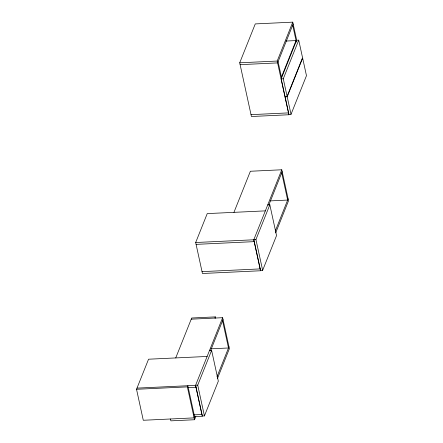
<?xml version="1.0" encoding="UTF-8"?>
<svg xmlns="http://www.w3.org/2000/svg" width="443" height="443" viewBox="0 0 443 443"><rect width="100%" height="100%" fill="white"/><g stroke="black" fill="none" stroke-linecap="round" stroke-linejoin="round"><path stroke-width="0.66" d="M292.751 22.15L277.196 61.04L288.908 114.748L251.425 116.515L239.713 62.806L255.268 23.916L292.751 22.15L296.688 40.219M194.632 416.592L194.117 417.876L143.283 420.269L136.527 389.286L148.555 359.207L207.119 356.454M233.948 212.347L250.384 171.253L281.776 169.774L253.778 239.779L260.534 270.762L202.44 273.497L195.684 242.515L207.241 213.604L265.34 210.868M293.155 24.011L277.606 62.9L240.123 64.667M281.427 77.126L296.046 40.568L285.824 41.049M281.167 78.882L296.616 40.252L298.726 40.152L302.552 57.712L287.103 96.341L284.999 96.441L281.167 78.882L283.276 78.782L298.726 40.152M175.733 357.927L191.697 318.002L215.359 316.889L215.652 318.235M287.197 96.757L302.647 58.122L306.473 75.681L291.023 114.311L288.914 114.41L285.087 96.856L287.197 96.757L291.023 114.311M170.461 418.989L170.865 420.85L194.527 419.737L187.361 386.894L187.832 385.726L194.588 416.713M214.894 318.057L215.359 316.889M194.051 416.736L202.318 416.348L195.562 385.36L222.624 317.692L191.232 319.17M210.575 350.684L223.028 319.553M268.829 205.02L282.18 171.635M197.722 385.133L195.612 385.233L202.324 416.01L204.433 415.911L197.722 385.133L211.616 350.391L209.506 350.491M255.938 239.552L253.833 239.646L260.545 270.429L262.649 270.33L255.938 239.552L269.831 204.804L267.727 204.904M194.527 419.737L195.812 416.525M217.031 376.683L228.976 346.819M275.286 231.008L288.127 198.901M217.435 378.543L229.38 348.674L222.624 317.692M275.69 232.863L288.531 200.757L281.776 169.774M204.433 415.911L218.327 381.168L211.616 350.391M262.649 270.33L276.543 235.587L269.831 204.804M239.713 62.806L277.196 61.04M251.02 114.654L288.504 112.887M270.634 200.867L287.657 200.064L281.715 172.798M195.684 242.515L253.778 239.779M196.088 244.37L254.188 241.64M202.03 271.637L260.13 268.907M210.802 348.818L228.505 347.982L222.563 320.715M136.992 388.118L195.562 385.36M136.527 389.286L187.361 386.894M188.386 387.581L195.967 387.221M193.641 414.875L201.914 414.487M292.69 25.173L296.373 42.063M283.276 78.782L287.103 96.341M278.071 61.732L281.698 78.367"/></g></svg>
